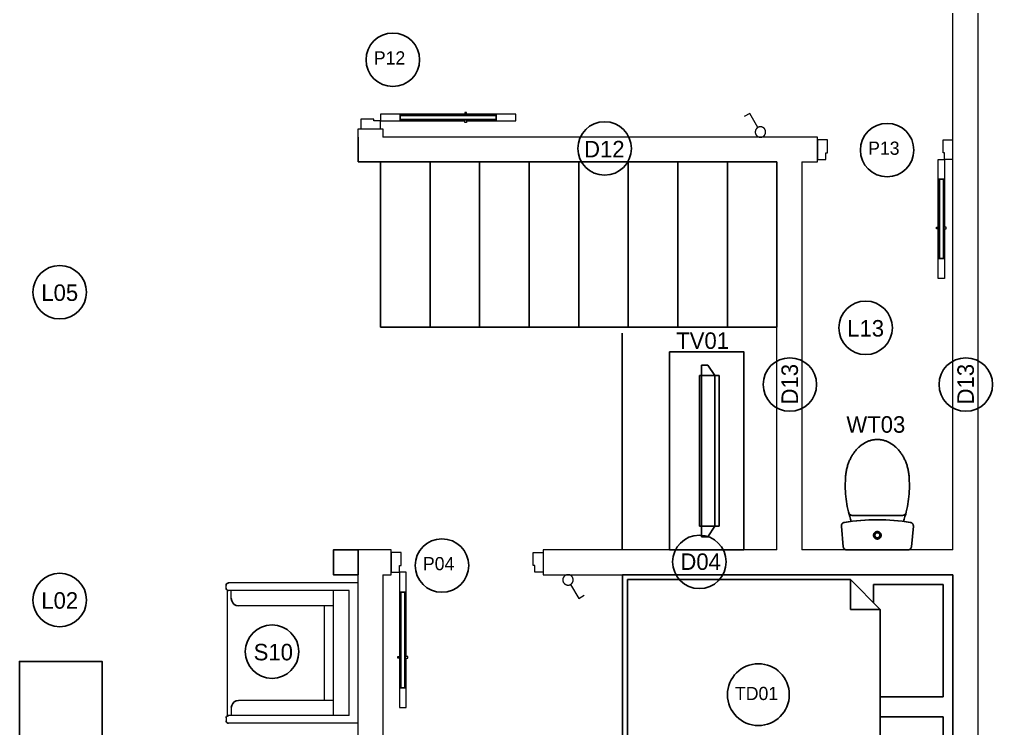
# Model space of a CAD drawing. Header units: metres. Extents: x 0 to 2861, y -1 to 1496.
# Drawn here: x 9.91 to 15.8, y 6.72 to 11.01 of the extents above; entities that cross this region are included whole.
import ezdxf

# ---------------------------------------------------------------- set-up
doc = ezdxf.new("R2010")
doc.units = ezdxf.units.M
doc.linetypes.add('ACAD_ISO04W100', pattern=[30, 24, -3, 0, -3])
for name, color, linetype, lineweight in [('#SAKLAR', 4, 'Continuous', 20), ('ARS-KUSEN', 25, 'Continuous', 9), ('ARS_DINDING', 1, 'Continuous', 15)]:
    doc.layers.add(name, color=color, linetype=linetype, lineweight=lineweight)
for name, color, linetype in [('ARS-ATAP', 5, 'Continuous'), ('ARS-FURNITURE', 252, 'Continuous'), ('ARS-LANTAI', 2, 'Continuous'), ('Default', 18, 'Continuous'), ('FURNITURE', 251, 'Continuous'), ('Furniture lavatory', 8, 'Continuous'), ('TEKS', 7, 'Continuous')]:
    doc.layers.add(name, color=color, linetype=linetype)

# ---------------------------------------------------------------- blocks, each defined once
blk = doc.blocks.new('bed 150x200')
at = {"layer": 'FURNITURE', "linetype": 'Continuous'}
for points in [[(50, 6), (-110, 6)], [(-110, 6), (-110, -194)], [(50, -194), (50, 6)], [(-36, 0), (-104, 0)], [(-104, 0), (-104, -42)], [(-36, -38), (-36, 0)], [(-24, -38), (-24, 0)], [(-24, 0), (44, 0)], [(44, 0), (44, -42)], [(-89, -38), (-107, -56)], [(-89, -56), (-89, -38)], [(-89, -38), (-30, -38)], [(29, -38), (-30, -38)], [(29, -56), (29, -38)], [(29, -38), (47, -56)], [(-104, -42), (-93, -42)], [(44, -42), (33, -42)], [(-107, -191), (-107, -56)], [(-107, -56), (-89, -56)], [(47, -56), (29, -56)], [(47, -191), (47, -56)], [(-110, -194), (50, -194)], [(-30, -191), (-107, -191)], [(-30, -191), (47, -191)]]:
    blk.add_lwpolyline(points, dxfattribs=at)
blk = doc.blocks.new('SOFA 1')
at = {"layer": 'FURNITURE', "lineweight": 13}
for points in [[(-53.51, 13.84), (-53.51, -71.16)], [(-53.51, 13.84), (-18.93, 13.84)], [(-18.96, 13.84), (25.04, 13.84)], [(26.49, 10.64), (26.49, 12.4)], [(-48.07, 9.2), (-48.07, -66.51)], [(-48.07, 9.2), (-18.93, 9.2)], [(-38.47, 9.2), (-38.47, -66.51)], [(-18.96, 9.2), (25.04, 9.2)], [(23.29, 4.33), (23.29, 9.2)], [(25.62, 9.32), (25.62, -66.65)], [(-18.96, 0), (18.96, 0)], [(-38.47, 0), (-18.96, 0)], [(-33.14, 0), (-33.14, -57.32)], [(-38.47, -57.32), (-18.96, -57.32)], [(-18.96, -57.32), (18.96, -57.32)], [(23.29, -61.65), (23.29, -66.51)], [(-48.07, -66.51), (-18.96, -66.51)], [(-18.96, -66.51), (25.04, -66.51)], [(26.49, -67.96), (26.49, -69.71)], [(-53.51, -71.16), (-18.96, -71.16)], [(-18.96, -71.16), (25.04, -71.16)]]:
    blk.add_lwpolyline(points, dxfattribs=at)
at = {"layer": 'FURNITURE'}
for points in [[(25.04, 13.84), (25.49, 13.77)], [(25.49, 13.77), (25.89, 13.57)], [(25.89, 13.57), (26.21, 13.25)], [(26.21, 13.25), (26.42, 12.84)], [(26.42, 12.84), (26.49, 12.4)], [(25.49, 9.27), (25.04, 9.2)], [(25.89, 9.47), (25.49, 9.27)], [(26.21, 9.79), (25.89, 9.47)], [(26.42, 10.19), (26.21, 9.79)], [(26.49, 10.64), (26.42, 10.19)], [(20.3, 0.21), (18.96, 0)], [(21.51, 0.83), (20.3, 0.21)], [(22.47, 1.79), (21.51, 0.83)], [(23.08, 2.99), (22.47, 1.79)], [(23.29, 4.33), (23.08, 2.99)], [(20.3, -57.53), (18.96, -57.32)], [(21.51, -58.14), (20.3, -57.53)], [(22.47, -59.1), (21.51, -58.14)], [(23.08, -60.31), (22.47, -59.1)], [(23.29, -61.65), (23.08, -60.31)], [(25.49, -66.58), (25.04, -66.51)], [(25.89, -66.79), (25.49, -66.58)], [(26.21, -67.11), (25.89, -66.79)], [(25.89, -70.88), (26.21, -70.56)], [(26.42, -67.51), (26.21, -67.11)], [(26.21, -70.56), (26.42, -70.16)], [(26.49, -67.96), (26.42, -67.51)], [(26.42, -70.16), (26.49, -69.71)], [(25.04, -71.16), (25.49, -71.09)], [(25.49, -71.09), (25.89, -70.88)]]:
    blk.add_lwpolyline(points, dxfattribs=at)
blk = doc.blocks.new('TV')
at = {"layer": 'FURNITURE'}
for points in [[(0.28, 55.99), (-4.57, 55.99)], [(0.28, 55.99), (-4.57, 55.99)], [(-4.57, 55.99), (-4.57, -74.01)], [(-4.57, 55.99), (-4.57, -74.01)], [(-4.57, -74.01), (-4.57, 55.99)], [(5.67, 48.07), (0.28, 55.99)], [(5.67, 48.07), (0.28, 55.99)], [(8.84, 48.07), (-6.16, 48.07)], [(8.84, 48.07), (-6.16, 48.07)], [(-6.16, 48.07), (-6.16, -66.08)], [(-6.16, 48.07), (-6.16, -66.08)], [(5.67, 48.07), (5.67, -66.08)], [(5.67, 48.07), (5.67, -66.08)], [(8.84, 48.07), (8.84, -66.08)], [(8.84, 48.07), (8.84, -66.08)], [(-6.16, -66.08), (8.84, -66.08)], [(-6.16, -66.08), (8.84, -66.08)], [(5.67, -66.08), (0.28, -74.01)], [(5.67, -66.08), (0.28, -74.01)], [(-4.57, -74.01), (0.28, -74.01)], [(-4.57, -74.01), (0.28, -74.01)]]:
    blk.add_lwpolyline(points, dxfattribs=at)

msp = doc.modelspace()

# ---------------------------------------------------------------- linework, layer by layer
at = {"layer": '#SAKLAR'}
for points in [[(14.3312, 10.4438), (14.2985, 10.4249)], [(14.3805, 10.3588), (14.3312, 10.4438)], [(13.2472, 7.5912), (13.2965, 7.5062)], [(13.2965, 7.5062), (13.3292, 7.5251)]]:
    msp.add_lwpolyline(points, dxfattribs=at)
for points in [[(14.4278, 10.3316), (14.4278, 10.3327), (14.4278, 10.3338), (14.4277, 10.3349), (14.4275, 10.336), (14.4274, 10.337), (14.4272, 10.3381), (14.4269, 10.3392), (14.4266, 10.3402), (14.4263, 10.3413), (14.4259, 10.3423), (14.4256, 10.3433), (14.4251, 10.3444), (14.4247, 10.3453), (14.4242, 10.3463), (14.4236, 10.3473), (14.4231, 10.3482), (14.4225, 10.3491), (14.4219, 10.35), (14.4212, 10.3509), (14.4205, 10.3518), (14.4198, 10.3526), (14.4191, 10.3534), (14.4183, 10.3542), (14.4175, 10.3549), (14.4167, 10.3556), (14.4158, 10.3563), (14.4149, 10.357), (14.414, 10.3576), (14.4131, 10.3582), (14.4122, 10.3588), (14.4112, 10.3593), (14.4103, 10.3598), (14.4093, 10.3603), (14.4083, 10.3607), (14.4072, 10.3611), (14.4062, 10.3615), (14.4052, 10.3618), (14.4041, 10.3621), (14.403, 10.3624), (14.402, 10.3626), (14.4009, 10.3628), (14.3998, 10.3629), (14.3987, 10.363), (14.3976, 10.3631), (14.3965, 10.3631), (14.3954, 10.3631), (14.3943, 10.363), (14.3932, 10.363), (14.3922, 10.3628), (14.3911, 10.3627), (14.39, 10.3625), (14.3889, 10.3622), (14.3879, 10.362), (14.3868, 10.3616), (14.3858, 10.3613), (14.3848, 10.3609), (14.3837, 10.3605), (14.3827, 10.36), (14.3818, 10.3596), (14.3808, 10.359), (14.3799, 10.3585), (14.3789, 10.3579), (14.378, 10.3573), (14.3771, 10.3566), (14.3763, 10.3559), (14.3755, 10.3552), (14.3746, 10.3545), (14.3739, 10.3537), (14.3731, 10.3529), (14.3724, 10.3521), (14.3717, 10.3513), (14.371, 10.3504), (14.3704, 10.3495), (14.3698, 10.3486), (14.3692, 10.3477), (14.3686, 10.3467), (14.3681, 10.3458), (14.3677, 10.3448), (14.3672, 10.3438), (14.3668, 10.3428), (14.3664, 10.3417), (14.3661, 10.3407), (14.3658, 10.3396), (14.3655, 10.3386), (14.3653, 10.3375), (14.3651, 10.3364), (14.365, 10.3353), (14.3649, 10.3342), (14.3648, 10.3332), (14.3648, 10.3321), (14.3648, 10.331), (14.3648, 10.3299), (14.3649, 10.3288), (14.365, 10.3277), (14.3651, 10.3266), (14.3653, 10.3255), (14.3656, 10.3245), (14.3658, 10.3234), (14.3661, 10.3223), (14.3665, 10.3213), (14.3668, 10.3203), (14.3672, 10.3192), (14.3677, 10.3182), (14.3682, 10.3173), (14.3687, 10.3163), (14.3692, 10.3153), (14.3698, 10.3144), (14.3704, 10.3135), (14.3711, 10.3126), (14.3717, 10.3118), (14.3724, 10.3109), (14.3732, 10.3101), (14.3739, 10.3093), (14.3747, 10.3085), (14.3755, 10.3078), (14.3764, 10.3071), (14.3772, 10.3064), (14.3781, 10.3058), (14.379, 10.3052), (14.3799, 10.3046), (14.3809, 10.304), (14.3818, 10.3035), (14.3828, 10.303), (14.3838, 10.3026), (14.3848, 10.3022), (14.3859, 10.3018), (14.3869, 10.3014), (14.3879, 10.3011), (14.389, 10.3009), (14.3901, 10.3006), (14.3912, 10.3004), (14.3922, 10.3003), (14.3933, 10.3001), (14.3944, 10.3001), (14.3955, 10.3), (14.3966, 10.3), (14.3977, 10.3), (14.3988, 10.3001), (14.3999, 10.3002), (14.401, 10.3003), (14.4021, 10.3005), (14.4031, 10.3007), (14.4042, 10.301), (14.4052, 10.3013), (14.4063, 10.3016), (14.4073, 10.302), (14.4083, 10.3024), (14.4093, 10.3028), (14.4103, 10.3033), (14.4113, 10.3038), (14.4123, 10.3043), (14.4132, 10.3049), (14.4141, 10.3055), (14.415, 10.3061), (14.4159, 10.3068), (14.4167, 10.3075), (14.4175, 10.3082), (14.4183, 10.309), (14.4191, 10.3098), (14.4199, 10.3106), (14.4206, 10.3114), (14.4213, 10.3122), (14.4219, 10.3131), (14.4225, 10.314), (14.4231, 10.3149), (14.4237, 10.3159), (14.4242, 10.3168), (14.4247, 10.3178), (14.4252, 10.3188), (14.4256, 10.3198), (14.426, 10.3209), (14.4263, 10.3219), (14.4266, 10.3229), (14.4269, 10.324), (14.4272, 10.3251), (14.4274, 10.3261), (14.4275, 10.3272), (14.4277, 10.3283), (14.4278, 10.3294), (14.4278, 10.3305)], [(13.1998, 7.6184), (13.1998, 7.6173), (13.1999, 7.6162), (13.2, 7.6151), (13.2001, 7.614), (13.2003, 7.613), (13.2005, 7.6119), (13.2008, 7.6108), (13.201, 7.6098), (13.2014, 7.6087), (13.2017, 7.6077), (13.2021, 7.6067), (13.2025, 7.6056), (13.203, 7.6047), (13.2035, 7.6037), (13.204, 7.6027), (13.2046, 7.6018), (13.2052, 7.6009), (13.2058, 7.6), (13.2065, 7.5991), (13.2072, 7.5982), (13.2079, 7.5974), (13.2086, 7.5966), (13.2094, 7.5958), (13.2102, 7.5951), (13.211, 7.5944), (13.2119, 7.5937), (13.2127, 7.593), (13.2136, 7.5924), (13.2145, 7.5918), (13.2155, 7.5912), (13.2164, 7.5907), (13.2174, 7.5902), (13.2184, 7.5897), (13.2194, 7.5893), (13.2204, 7.5889), (13.2215, 7.5885), (13.2225, 7.5882), (13.2236, 7.5879), (13.2246, 7.5876), (13.2257, 7.5874), (13.2268, 7.5872), (13.2279, 7.5871), (13.229, 7.587), (13.23, 7.5869), (13.2311, 7.5869), (13.2322, 7.5869), (13.2333, 7.587), (13.2344, 7.587), (13.2355, 7.5872), (13.2366, 7.5873), (13.2377, 7.5875), (13.2387, 7.5878), (13.2398, 7.588), (13.2408, 7.5884), (13.2419, 7.5887), (13.2429, 7.5891), (13.2439, 7.5895), (13.2449, 7.59), (13.2459, 7.5904), (13.2469, 7.591), (13.2478, 7.5915), (13.2487, 7.5921), (13.2496, 7.5927), (13.2505, 7.5934), (13.2514, 7.5941), (13.2522, 7.5948), (13.253, 7.5955), (13.2538, 7.5963), (13.2546, 7.5971), (13.2553, 7.5979), (13.256, 7.5987), (13.2567, 7.5996), (13.2573, 7.6005), (13.2579, 7.6014), (13.2585, 7.6023), (13.259, 7.6033), (13.2595, 7.6042), (13.26, 7.6052), (13.2605, 7.6062), (13.2609, 7.6072), (13.2612, 7.6083), (13.2616, 7.6093), (13.2619, 7.6104), (13.2621, 7.6114), (13.2624, 7.6125), (13.2625, 7.6136), (13.2627, 7.6147), (13.2628, 7.6158), (13.2629, 7.6168), (13.2629, 7.6179), (13.2629, 7.619), (13.2629, 7.6201), (13.2628, 7.6212), (13.2627, 7.6223), (13.2625, 7.6234), (13.2623, 7.6245), (13.2621, 7.6255), (13.2619, 7.6266), (13.2615, 7.6277), (13.2612, 7.6287), (13.2608, 7.6297), (13.2604, 7.6308), (13.26, 7.6318), (13.2595, 7.6327), (13.259, 7.6337), (13.2584, 7.6347), (13.2579, 7.6356), (13.2573, 7.6365), (13.2566, 7.6374), (13.2559, 7.6382), (13.2552, 7.6391), (13.2545, 7.6399), (13.2538, 7.6407), (13.253, 7.6415), (13.2522, 7.6422), (13.2513, 7.6429), (13.2505, 7.6436), (13.2496, 7.6442), (13.2487, 7.6448), (13.2477, 7.6454), (13.2468, 7.646), (13.2458, 7.6465), (13.2449, 7.647), (13.2439, 7.6474), (13.2428, 7.6478), (13.2418, 7.6482), (13.2408, 7.6486), (13.2397, 7.6489), (13.2387, 7.6491), (13.2376, 7.6494), (13.2365, 7.6496), (13.2354, 7.6497), (13.2343, 7.6499), (13.2333, 7.6499), (13.2322, 7.65), (13.2311, 7.65), (13.23, 7.65), (13.2289, 7.6499), (13.2278, 7.6498), (13.2267, 7.6497), (13.2256, 7.6495), (13.2245, 7.6493), (13.2235, 7.649), (13.2224, 7.6487), (13.2214, 7.6484), (13.2203, 7.648), (13.2193, 7.6476), (13.2183, 7.6472), (13.2173, 7.6467), (13.2164, 7.6462), (13.2154, 7.6457), (13.2145, 7.6451), (13.2136, 7.6445), (13.2127, 7.6439), (13.2118, 7.6432), (13.2109, 7.6425), (13.2101, 7.6418), (13.2093, 7.641), (13.2086, 7.6402), (13.2078, 7.6394), (13.2071, 7.6386), (13.2064, 7.6378), (13.2058, 7.6369), (13.2051, 7.636), (13.2045, 7.6351), (13.204, 7.6341), (13.2035, 7.6332), (13.203, 7.6322), (13.2025, 7.6312), (13.2021, 7.6302), (13.2017, 7.6291), (13.2013, 7.6281), (13.201, 7.6271), (13.2007, 7.626), (13.2005, 7.6249), (13.2003, 7.6239), (13.2001, 7.6228), (13.2, 7.6217), (13.1999, 7.6206), (13.1998, 7.6195)]]:
    msp.add_lwpolyline(points, close=True, dxfattribs=at)
at = {"layer": 'ARS-FURNITURE'}
for points in [[(14.2963, 7.8), (13.8463, 7.8), (13.8463, 9), (14.2963, 9)], [(10.4108, 5.5251), (9.9108, 5.5251), (9.9108, 7.1251), (10.4108, 7.1251)]]:
    msp.add_lwpolyline(points, close=True, dxfattribs=at)
at = {"layer": 'ARS-KUSEN'}
for points in [[(12.2163, 10.44), (12.0963, 10.44)], [(12.0963, 10.44), (12.0963, 10.4)], [(12.2163, 10.4), (12.2163, 10.44)], [(12.2163, 10.435), (12.7963, 10.435)], [(12.2163, 10.431), (12.7963, 10.431)], [(12.6163, 10.45), (12.6063, 10.45)], [(12.6063, 10.45), (12.6063, 10.435)], [(12.6063, 10.435), (12.6163, 10.435)], [(12.6163, 10.435), (12.6163, 10.45)], [(12.9163, 10.44), (12.7963, 10.44)], [(12.7963, 10.44), (12.7963, 10.4)], [(12.9163, 10.4), (12.9163, 10.44)], [(12.0563, 10.41), (11.9763, 10.41)], [(11.9763, 10.41), (11.9763, 10.35)], [(12.0563, 10.4), (12.0563, 10.41)], [(12.0963, 10.4), (12.0563, 10.4)], [(12.0963, 10.35), (12.0963, 10.4)], [(12.0963, 10.4), (12.2163, 10.4)], [(12.2163, 10.409), (12.7963, 10.409)], [(12.2163, 10.405), (12.7963, 10.405)], [(12.6063, 10.405), (12.6163, 10.405)], [(12.6063, 10.39), (12.6063, 10.405)], [(12.6163, 10.39), (12.6063, 10.39)], [(12.6163, 10.405), (12.6163, 10.39)], [(12.7963, 10.4), (12.9163, 10.4)], [(11.9763, 10.35), (12.0963, 10.35)], [(14.8013, 10.285), (14.7413, 10.285)], [(14.7413, 10.285), (14.7413, 10.165)], [(14.8013, 10.205), (14.8013, 10.285)], [(15.5013, 10.205), (15.5013, 10.285)], [(15.5013, 10.285), (15.5613, 10.285)], [(14.7913, 10.165), (14.7913, 10.205)], [(14.7913, 10.205), (14.8013, 10.205)], [(15.5113, 10.205), (15.5013, 10.205)], [(15.5113, 10.165), (15.5113, 10.205)], [(14.7413, 10.165), (14.7913, 10.165)], [(15.4713, 10.045), (15.4713, 10.165)], [(15.4713, 10.165), (15.5113, 10.165)], [(15.5613, 10.165), (15.5113, 10.165)], [(15.5113, 10.165), (15.5113, 10.045)], [(15.5113, 10.045), (15.4713, 10.045)], [(15.4763, 10.045), (15.4763, 9.565)], [(15.4803, 10.045), (15.4803, 9.565)], [(15.5023, 10.045), (15.5023, 9.565)], [(15.5063, 10.045), (15.5063, 9.565)], [(15.4613, 9.745), (15.4613, 9.755)], [(15.4613, 9.755), (15.4763, 9.755)], [(15.4763, 9.745), (15.4613, 9.745)], [(15.4763, 9.755), (15.4763, 9.745)], [(15.5063, 9.755), (15.5063, 9.745)], [(15.5213, 9.755), (15.5063, 9.755)], [(15.5063, 9.745), (15.5213, 9.745)], [(15.5213, 9.745), (15.5213, 9.755)], [(15.4713, 9.445), (15.4713, 9.565)], [(15.4713, 9.565), (15.5113, 9.565)], [(15.5113, 9.565), (15.5113, 9.445)], [(15.5113, 9.445), (15.4713, 9.445)], [(12.2163, 7.545), (12.2163, 6.965)], [(12.2203, 7.545), (12.2203, 6.965)], [(12.2423, 7.545), (12.2423, 6.965)], [(12.2463, 7.545), (12.2463, 6.965)]]:
    msp.add_lwpolyline(points, dxfattribs=at)
at = {"layer": 'ARS-KUSEN', "color": 16}
for points in [[(12.6063, 10.44), (12.2163, 10.44)], [(12.2163, 10.44), (12.2163, 10.4)], [(12.7963, 10.44), (12.6163, 10.44)], [(12.7963, 10.4), (12.7963, 10.44)], [(12.2163, 10.4), (12.6063, 10.4)], [(12.6163, 10.4), (12.7963, 10.4)], [(15.4713, 9.755), (15.4713, 10.045)], [(15.4713, 10.045), (15.5113, 10.045)], [(15.5113, 10.045), (15.5113, 9.755)], [(15.4713, 9.565), (15.4713, 9.745)], [(15.5113, 9.745), (15.5113, 9.565)], [(15.5113, 9.565), (15.4713, 9.565)], [(12.2513, 7.155), (12.2513, 7.545), (12.2113, 7.545), (12.2113, 7.155)], [(12.2113, 7.145), (12.2113, 6.965), (12.2513, 6.965), (12.2513, 7.145)]]:
    msp.add_lwpolyline(points, dxfattribs=at)
at = {"layer": 'ARS-KUSEN'}
for points in [[(12.1613, 7.665), (12.2113, 7.665), (12.2113, 7.705), (12.2213, 7.705), (12.2213, 7.785), (12.1613, 7.785)], [(13.0813, 7.665), (13.0313, 7.665), (13.0313, 7.705), (13.0213, 7.705), (13.0213, 7.785), (13.0813, 7.785)], [(12.2113, 7.665), (12.2113, 7.545), (12.2513, 7.545), (12.2513, 7.665)], [(12.2163, 7.155), (12.2163, 7.145), (12.2013, 7.145), (12.2013, 7.155)], [(12.2463, 7.155), (12.2463, 7.145), (12.2613, 7.145), (12.2613, 7.155)], [(12.2113, 6.965), (12.2113, 6.845), (12.2513, 6.845), (12.2513, 6.965)]]:
    msp.add_lwpolyline(points, close=True, dxfattribs=at)
at = {"layer": 'ARS-LANTAI'}
for points in [[(12.3963, 10.15), (12.0963, 10.15)], [(12.0963, 10.15), (12.0963, 9.15)], [(12.3963, 9.15), (12.3963, 10.15)], [(12.6963, 10.15), (12.3963, 10.15)], [(12.3963, 10.15), (12.3963, 9.15)], [(12.6963, 9.15), (12.6963, 10.15)], [(12.9963, 10.15), (12.6963, 10.15)], [(12.6963, 10.15), (12.6963, 9.15)], [(12.9963, 9.15), (12.9963, 10.15)], [(13.2963, 10.15), (12.9963, 10.15)], [(12.9963, 10.15), (12.9963, 9.15)], [(13.2963, 9.15), (13.2963, 10.15)], [(13.5963, 10.15), (13.2963, 10.15)], [(13.2963, 10.15), (13.2963, 9.15)], [(13.5963, 9.15), (13.5963, 10.15)], [(13.8963, 10.15), (13.5963, 10.15)], [(13.5963, 10.15), (13.5963, 9.15)], [(13.8963, 9.15), (13.8963, 10.15)], [(14.1963, 10.15), (13.8963, 10.15)], [(13.8963, 10.15), (13.8963, 9.15)], [(14.1963, 9.15), (14.1963, 10.15)], [(14.4963, 10.15), (14.1963, 10.15)], [(14.1963, 10.15), (14.1963, 9.15)], [(14.4963, 9.15), (14.4963, 10.15)], [(12.0963, 9.15), (12.3963, 9.15)], [(12.3963, 9.15), (12.6963, 9.15)], [(12.6963, 9.15), (12.9963, 9.15)], [(12.9963, 9.15), (13.2963, 9.15)], [(13.2963, 9.15), (13.5963, 9.15)], [(13.5963, 9.15), (13.8963, 9.15)], [(13.8963, 9.15), (14.1963, 9.15)], [(14.1963, 9.15), (14.4963, 9.15)]]:
    msp.add_lwpolyline(points, dxfattribs=at)
at = {"layer": 'ARS_DINDING', "color": 251}
for points in [[(15.5613, 7.8), (15.5613, 14.8026)], [(15.7113, 14.807), (15.7113, 10.3)], [(11.9613, 10.15), (11.9613, 10.35)], [(11.9613, 10.35), (12.1113, 10.35)], [(12.1113, 10.35), (12.1113, 10.3)], [(11.9613, 10.3), (11.9613, 10.15)], [(14.4963, 10.3), (12.1113, 10.3)], [(14.7413, 10.3), (14.4963, 10.3)], [(14.7413, 10.15), (14.7413, 10.3)], [(15.7113, 10.3), (15.7113, 7.65)], [(12.1113, 10.15), (11.9613, 10.15)], [(11.9613, 10.15), (14.4963, 10.15)], [(14.4963, 7.8), (14.4963, 10.15)], [(14.6463, 10.15), (14.6463, 7.8)], [(14.6463, 10.15), (14.7413, 10.15)], [(12.1113, 7.65), (12.1613, 7.65), (12.1613, 7.8), (11.9613, 7.8), (11.9613, 7.65)], [(11.9613, 4.75), (11.9613, 7.8)], [(14.4963, 7.8), (13.0813, 7.8), (13.0813, 7.65), (14.4963, 7.65)], [(15.5613, 7.8), (14.6463, 7.8)], [(12.1113, 7.65), (12.1113, 4.125)], [(14.4963, 7.65), (15.5613, 7.65)], [(15.5613, 4.125), (15.5613, 7.65)], [(15.7113, 7.65), (15.7113, 0), (15.5613, 0)]]:
    msp.add_lwpolyline(points, dxfattribs=at)
at = {"layer": 'Default', "color": 1}
msp.add_lwpolyline([(13.5595, 9.1126), (13.5595, 7.8)], dxfattribs=at)
at = {"layer": 'Default'}
msp.add_lwpolyline([(11.9613, 7.8), (11.8113, 7.8), (11.8113, 7.65), (11.9613, 7.65)], dxfattribs=at)
at = {"layer": 'Furniture lavatory'}
for points in [[(14.9671, 8.3953), (14.9713, 8.4006), (14.9756, 8.4057), (14.9801, 8.4105), (14.9846, 8.4152), (14.9871, 8.4177), (14.9897, 8.4202), (14.9924, 8.4226), (14.9951, 8.425), (14.9979, 8.4274), (15.0008, 8.4298), (15.0037, 8.4321), (15.0067, 8.4343), (15.0097, 8.4366), (15.0128, 8.4388), (15.016, 8.4409), (15.0192, 8.443), (15.0224, 8.445), (15.0258, 8.447), (15.0291, 8.449), (15.0326, 8.4509)], [(15.0326, 8.4509), (15.0365, 8.4529), (15.0406, 8.4549), (15.0447, 8.4567), (15.049, 8.4584), (15.0533, 8.46), (15.0576, 8.4615), (15.0621, 8.4629), (15.0665, 8.4641), (15.0711, 8.4652), (15.0757, 8.4661), (15.0803, 8.4669), (15.085, 8.4676), (15.0897, 8.4681), (15.0944, 8.4685), (15.0991, 8.4687), (15.1038, 8.4688)], [(15.1038, 8.4688), (15.1086, 8.4687), (15.1133, 8.4685), (15.118, 8.4681), (15.1227, 8.4676), (15.1274, 8.4669), (15.132, 8.4661), (15.1366, 8.4652), (15.1411, 8.4641), (15.1456, 8.4629), (15.15, 8.4615), (15.1544, 8.46), (15.1587, 8.4584), (15.1629, 8.4567), (15.1671, 8.4549), (15.1711, 8.4529), (15.1751, 8.4509)], [(15.1751, 8.4509), (15.1785, 8.449), (15.1819, 8.447), (15.1852, 8.445), (15.1885, 8.443), (15.1917, 8.4409), (15.1949, 8.4388), (15.198, 8.4366), (15.201, 8.4343), (15.204, 8.4321), (15.2069, 8.4298), (15.2097, 8.4274), (15.2125, 8.425), (15.2153, 8.4226), (15.2179, 8.4202), (15.2206, 8.4177), (15.2231, 8.4152), (15.2276, 8.4105), (15.232, 8.4057), (15.2363, 8.4006), (15.2405, 8.3953)], [(14.9259, 8.3166), (14.9277, 8.3221), (14.9296, 8.3276), (14.9317, 8.3329), (14.9338, 8.3382), (14.9361, 8.3434), (14.9385, 8.3486), (14.941, 8.3537), (14.9435, 8.3586), (14.9462, 8.3635), (14.9489, 8.3684), (14.9518, 8.3731), (14.9547, 8.3777), (14.9577, 8.3823), (14.9608, 8.3867), (14.9639, 8.3911), (14.9671, 8.3953)], [(15.2405, 8.3953), (15.2438, 8.3911), (15.2469, 8.3867), (15.25, 8.3823), (15.253, 8.3777), (15.2559, 8.3731), (15.2587, 8.3684), (15.2615, 8.3635), (15.2641, 8.3586), (15.2667, 8.3537), (15.2692, 8.3486), (15.2716, 8.3434), (15.2738, 8.3382), (15.276, 8.3329), (15.278, 8.3276), (15.28, 8.3221), (15.2818, 8.3166)], [(14.9105, 8.218), (14.9106, 8.2243), (14.9108, 8.2306), (14.9111, 8.2369), (14.9115, 8.2432), (14.912, 8.2495), (14.9127, 8.2558), (14.9135, 8.262), (14.9144, 8.2682), (14.9155, 8.2744), (14.9166, 8.2806), (14.9179, 8.2867), (14.9192, 8.2928), (14.9207, 8.2988), (14.9223, 8.3048), (14.9241, 8.3108), (14.9259, 8.3166)], [(15.2818, 8.3166), (15.2836, 8.3108), (15.2853, 8.3048), (15.2869, 8.2988), (15.2884, 8.2928), (15.2898, 8.2867), (15.2911, 8.2806), (15.2922, 8.2744), (15.2932, 8.2682), (15.2942, 8.262), (15.295, 8.2558), (15.2956, 8.2495), (15.2962, 8.2432), (15.2966, 8.2369), (15.2969, 8.2306), (15.2971, 8.2243), (15.2972, 8.218)], [(14.9458, 7.9727), (14.941, 7.9873), (14.9365, 8.002), (14.9323, 8.0168), (14.9285, 8.0318), (14.925, 8.0469), (14.9219, 8.0621), (14.9191, 8.0774), (14.9167, 8.0929), (14.9146, 8.1084), (14.9129, 8.1239), (14.9116, 8.1396), (14.9106, 8.1552), (14.91, 8.1709), (14.9098, 8.1866), (14.91, 8.2023), (14.9105, 8.218)], [(15.2972, 8.218), (15.2977, 8.2023), (15.2978, 8.1866), (15.2976, 8.1709), (15.297, 8.1552), (15.2961, 8.1396), (15.2948, 8.1239), (15.2931, 8.1084), (15.291, 8.0929), (15.2886, 8.0774), (15.2858, 8.0621), (15.2827, 8.0469), (15.2792, 8.0318), (15.2753, 8.0168), (15.2712, 8.002), (15.2667, 7.9873), (15.2619, 7.9727)], [(14.9517, 8.0084), (14.9503, 8.0088), (14.949, 8.0093), (14.9476, 8.0097), (14.9463, 8.0102), (14.945, 8.0108), (14.9438, 8.0113), (14.9425, 8.0119), (14.9412, 8.0125), (14.94, 8.0131), (14.9388, 8.0137), (14.9376, 8.0144), (14.9365, 8.015), (14.9353, 8.0157), (14.9342, 8.0165), (14.9331, 8.0172), (14.932, 8.0179)], [(15.2757, 8.0179), (15.2746, 8.0172), (15.2735, 8.0165), (15.2723, 8.0157), (15.2712, 8.015), (15.27, 8.0144), (15.2689, 8.0137), (15.2676, 8.0131), (15.2664, 8.0125), (15.2652, 8.0119), (15.2639, 8.0113), (15.2626, 8.0108), (15.2613, 8.0102), (15.26, 8.0097), (15.2587, 8.0093), (15.2574, 8.0088), (15.256, 8.0084)], [(14.8859, 7.944), (14.8859, 7.9446), (14.8859, 7.9452), (14.8858, 7.9458), (14.8858, 7.9464), (14.8859, 7.947), (14.8859, 7.9476), (14.886, 7.9482), (14.886, 7.9488), (14.8861, 7.9494), (14.8862, 7.95), (14.8864, 7.9506), (14.8865, 7.9511), (14.8866, 7.9517), (14.8868, 7.9523), (14.887, 7.9528), (14.8872, 7.9534), (14.8874, 7.9539), (14.8876, 7.9545), (14.8879, 7.955), (14.8881, 7.9555), (14.8884, 7.956), (14.8887, 7.9565), (14.889, 7.957), (14.8893, 7.9574), (14.8896, 7.9579), (14.8899, 7.9583), (14.8902, 7.9588), (14.8906, 7.9592), (14.8909, 7.9596), (14.8912, 7.96), (14.8916, 7.9604), (14.892, 7.9607), (14.8922, 7.961), (14.8925, 7.9613), (14.8928, 7.9615), (14.8931, 7.9618), (14.8934, 7.962), (14.8937, 7.9623), (14.894, 7.9625), (14.8943, 7.9627), (14.8946, 7.963), (14.8949, 7.9632), (14.8953, 7.9634), (14.8956, 7.9636), (14.8959, 7.9638), (14.8963, 7.964), (14.8966, 7.9642), (14.897, 7.9644), (14.8974, 7.9646), (14.8977, 7.9648), (14.8981, 7.965), (14.8985, 7.9652), (14.8989, 7.9653), (14.8993, 7.9655), (14.8997, 7.9656), (14.9001, 7.9658), (14.9005, 7.9659), (14.9009, 7.966), (14.9013, 7.9661), (14.9017, 7.9662), (14.9021, 7.9663), (14.9025, 7.9664), (14.903, 7.9665), (14.9034, 7.9666)], [(14.9034, 7.9666), (14.9281, 7.9704), (14.9529, 7.9736), (14.9778, 7.9764), (15.0028, 7.9787), (15.0278, 7.9805), (15.0529, 7.9817), (15.078, 7.9825), (15.1031, 7.9828), (15.1283, 7.9825), (15.1534, 7.9818), (15.1785, 7.9805), (15.2035, 7.9788), (15.2285, 7.9765), (15.2534, 7.9738), (15.2782, 7.9705), (15.3029, 7.9668)], [(14.9047, 7.9668), (14.9294, 7.9705), (14.9543, 7.9738), (14.9792, 7.9765), (15.0041, 7.9788), (15.0292, 7.9805), (15.0543, 7.9818), (15.0794, 7.9825), (15.1045, 7.9828), (15.1297, 7.9825), (15.1548, 7.9817), (15.1799, 7.9805), (15.2049, 7.9787), (15.2299, 7.9764), (15.2548, 7.9736), (15.2796, 7.9704), (15.3043, 7.9666)], [(14.9517, 8.0084), (15.256, 8.0084)], [(15.3043, 7.9666), (15.3047, 7.9665), (15.3051, 7.9664), (15.3056, 7.9663), (15.306, 7.9662), (15.3064, 7.9661), (15.3068, 7.966), (15.3072, 7.9659), (15.3076, 7.9658), (15.308, 7.9656), (15.3084, 7.9655), (15.3088, 7.9653), (15.3092, 7.9652), (15.3096, 7.965), (15.3099, 7.9648), (15.3103, 7.9646), (15.3107, 7.9644), (15.311, 7.9642), (15.3114, 7.964), (15.3117, 7.9638), (15.3121, 7.9636), (15.3124, 7.9634), (15.3128, 7.9632), (15.3131, 7.963), (15.3134, 7.9627), (15.3137, 7.9625), (15.314, 7.9623), (15.3143, 7.962), (15.3146, 7.9618), (15.3149, 7.9615), (15.3152, 7.9613), (15.3154, 7.961), (15.3157, 7.9607), (15.3161, 7.9604), (15.3164, 7.96), (15.3168, 7.9596), (15.3171, 7.9592), (15.3174, 7.9588), (15.3178, 7.9583), (15.3181, 7.9579), (15.3184, 7.9574), (15.3187, 7.957), (15.319, 7.9565), (15.3193, 7.956), (15.3195, 7.9555), (15.3198, 7.955), (15.32, 7.9545), (15.3203, 7.9539), (15.3205, 7.9534), (15.3207, 7.9528), (15.3209, 7.9523), (15.321, 7.9517), (15.3212, 7.9511), (15.3213, 7.9506), (15.3214, 7.95), (15.3215, 7.9494), (15.3216, 7.9488), (15.3217, 7.9482), (15.3218, 7.9476), (15.3218, 7.947), (15.3218, 7.9464), (15.3218, 7.9458), (15.3218, 7.9452), (15.3218, 7.9446), (15.3217, 7.944)], [(14.8859, 7.944), (14.8977, 7.8189)], [(15.3217, 7.944), (15.3099, 7.8189)], [(14.9185, 7.8), (14.918, 7.8), (14.9175, 7.8), (14.9169, 7.8001), (14.9164, 7.8001), (14.9158, 7.8002), (14.9153, 7.8003), (14.9148, 7.8003), (14.9143, 7.8004), (14.9137, 7.8006), (14.9132, 7.8007), (14.9127, 7.8008), (14.9122, 7.801), (14.9117, 7.8012), (14.9112, 7.8013), (14.9107, 7.8015), (14.9102, 7.8017), (14.9098, 7.8019), (14.9093, 7.8022), (14.9088, 7.8024), (14.9084, 7.8026), (14.908, 7.8029), (14.9075, 7.8031), (14.9071, 7.8034), (14.9067, 7.8037), (14.9063, 7.804), (14.9059, 7.8043), (14.9055, 7.8045), (14.9052, 7.8049), (14.9048, 7.8052), (14.9044, 7.8055), (14.9041, 7.8058), (14.9038, 7.8061), (14.9035, 7.8064), (14.9032, 7.8067), (14.9029, 7.807), (14.9026, 7.8073), (14.9024, 7.8077), (14.9021, 7.808), (14.9018, 7.8083), (14.9016, 7.8087), (14.9013, 7.809), (14.9011, 7.8094), (14.9008, 7.8098), (14.9006, 7.8102), (14.9004, 7.8105), (14.9002, 7.8109), (14.9, 7.8113), (14.8998, 7.8117), (14.8996, 7.8122), (14.8994, 7.8126), (14.8992, 7.813), (14.899, 7.8134), (14.8989, 7.8139), (14.8987, 7.8143), (14.8986, 7.8148), (14.8984, 7.8152), (14.8983, 7.8157), (14.8982, 7.8161), (14.8981, 7.8166), (14.898, 7.817), (14.8979, 7.8175), (14.8978, 7.818), (14.8978, 7.8185), (14.8977, 7.8189)], [(14.9185, 7.8), (15.2891, 7.8)], [(15.3099, 7.8189), (15.3099, 7.8185), (15.3098, 7.818), (15.3098, 7.8175), (15.3097, 7.817), (15.3096, 7.8166), (15.3095, 7.8161), (15.3094, 7.8157), (15.3092, 7.8152), (15.3091, 7.8148), (15.309, 7.8143), (15.3088, 7.8139), (15.3087, 7.8134), (15.3085, 7.813), (15.3083, 7.8126), (15.3081, 7.8122), (15.3079, 7.8117), (15.3077, 7.8113), (15.3075, 7.8109), (15.3073, 7.8105), (15.3071, 7.8102), (15.3068, 7.8098), (15.3066, 7.8094), (15.3063, 7.809), (15.3061, 7.8087), (15.3058, 7.8083), (15.3056, 7.808), (15.3053, 7.8077), (15.305, 7.8073), (15.3048, 7.807), (15.3045, 7.8067), (15.3042, 7.8064), (15.3039, 7.8061), (15.3036, 7.8058), (15.3032, 7.8055), (15.3029, 7.8052), (15.3025, 7.8049), (15.3021, 7.8045), (15.3018, 7.8043), (15.3014, 7.804), (15.301, 7.8037), (15.3006, 7.8034), (15.3001, 7.8031), (15.2997, 7.8029), (15.2993, 7.8026), (15.2988, 7.8024), (15.2984, 7.8022), (15.2979, 7.8019), (15.2974, 7.8017), (15.297, 7.8015), (15.2965, 7.8013), (15.296, 7.8012), (15.2955, 7.801), (15.295, 7.8008), (15.2945, 7.8007), (15.2939, 7.8006), (15.2934, 7.8004), (15.2929, 7.8003), (15.2924, 7.8003), (15.2918, 7.8002), (15.2913, 7.8001), (15.2908, 7.8001), (15.2902, 7.8), (15.2897, 7.8), (15.2891, 7.8)]]:
    msp.add_lwpolyline(points, dxfattribs=at)
for points in [[(15.1199, 7.8726), (15.1196, 7.8723), (15.1192, 7.8719), (15.1188, 7.8716), (15.1184, 7.8712), (15.118, 7.8709), (15.1176, 7.8706), (15.1172, 7.8703), (15.1167, 7.87), (15.1163, 7.8697), (15.1158, 7.8694), (15.1154, 7.8691), (15.1149, 7.8688), (15.1144, 7.8686), (15.1139, 7.8683), (15.1134, 7.8681), (15.1129, 7.8678), (15.1124, 7.8676), (15.1118, 7.8674), (15.1113, 7.8672), (15.1107, 7.867), (15.1102, 7.8669), (15.1096, 7.8667), (15.1091, 7.8666), (15.1085, 7.8664), (15.1079, 7.8663), (15.1074, 7.8662), (15.1068, 7.8662), (15.1062, 7.8661), (15.1056, 7.866), (15.105, 7.866), (15.1044, 7.866), (15.1038, 7.866), (15.1032, 7.866), (15.1027, 7.866), (15.1021, 7.866), (15.1015, 7.8661), (15.1009, 7.8662), (15.1003, 7.8662), (15.0997, 7.8663), (15.0992, 7.8664), (15.0986, 7.8666), (15.098, 7.8667), (15.0975, 7.8669), (15.0969, 7.867), (15.0964, 7.8672), (15.0958, 7.8674), (15.0953, 7.8676), (15.0948, 7.8678), (15.0943, 7.8681), (15.0938, 7.8683), (15.0933, 7.8686), (15.0928, 7.8688), (15.0923, 7.8691), (15.0918, 7.8694), (15.0914, 7.8697), (15.0909, 7.87), (15.0905, 7.8703), (15.0901, 7.8706), (15.0897, 7.8709), (15.0892, 7.8712), (15.0889, 7.8716), (15.0885, 7.8719), (15.0881, 7.8723), (15.0877, 7.8726), (15.0874, 7.873), (15.087, 7.8734), (15.0867, 7.8737), (15.0864, 7.8741), (15.086, 7.8745), (15.0857, 7.875), (15.0854, 7.8754), (15.0851, 7.8758), (15.0848, 7.8763), (15.0845, 7.8767), (15.0842, 7.8772), (15.0839, 7.8777), (15.0837, 7.8782), (15.0834, 7.8787), (15.0832, 7.8792), (15.0829, 7.8797), (15.0827, 7.8802), (15.0825, 7.8807), (15.0823, 7.8813), (15.0821, 7.8818), (15.082, 7.8824), (15.0818, 7.8829), (15.0817, 7.8835), (15.0815, 7.8841), (15.0814, 7.8846), (15.0813, 7.8852), (15.0813, 7.8858), (15.0812, 7.8864), (15.0811, 7.887), (15.0811, 7.8876), (15.0811, 7.8881), (15.0811, 7.8887), (15.0811, 7.8893), (15.0811, 7.8899), (15.0811, 7.8905), (15.0812, 7.8911), (15.0813, 7.8917), (15.0813, 7.8922), (15.0814, 7.8928), (15.0815, 7.8934), (15.0817, 7.894), (15.0818, 7.8945), (15.082, 7.8951), (15.0821, 7.8956), (15.0823, 7.8962), (15.0825, 7.8967), (15.0827, 7.8973), (15.0829, 7.8978), (15.0832, 7.8983), (15.0834, 7.8988), (15.0837, 7.8993), (15.0839, 7.8998), (15.0842, 7.9003), (15.0845, 7.9007), (15.0848, 7.9012), (15.0851, 7.9016), (15.0854, 7.9021), (15.0857, 7.9025), (15.086, 7.9029), (15.0864, 7.9033), (15.0867, 7.9037), (15.087, 7.9041), (15.0874, 7.9045), (15.0877, 7.9048), (15.0881, 7.9052), (15.0885, 7.9055), (15.0889, 7.9059), (15.0892, 7.9062), (15.0897, 7.9065), (15.0901, 7.9069), (15.0905, 7.9072), (15.0909, 7.9075), (15.0914, 7.9078), (15.0918, 7.9081), (15.0923, 7.9084), (15.0928, 7.9086), (15.0933, 7.9089), (15.0938, 7.9092), (15.0943, 7.9094), (15.0948, 7.9096), (15.0953, 7.9098), (15.0958, 7.9101), (15.0964, 7.9102), (15.0969, 7.9104), (15.0975, 7.9106), (15.098, 7.9107), (15.0986, 7.9109), (15.0992, 7.911), (15.0997, 7.9111), (15.1003, 7.9112), (15.1009, 7.9113), (15.1015, 7.9114), (15.1021, 7.9114), (15.1027, 7.9115), (15.1032, 7.9115), (15.1038, 7.9115), (15.1044, 7.9115), (15.105, 7.9115), (15.1056, 7.9114), (15.1062, 7.9114), (15.1068, 7.9113), (15.1074, 7.9112), (15.1079, 7.9111), (15.1085, 7.911), (15.1091, 7.9109), (15.1096, 7.9107), (15.1102, 7.9106), (15.1107, 7.9104), (15.1113, 7.9102), (15.1118, 7.9101), (15.1124, 7.9098), (15.1129, 7.9096), (15.1134, 7.9094), (15.1139, 7.9092), (15.1144, 7.9089), (15.1149, 7.9086), (15.1154, 7.9084), (15.1158, 7.9081), (15.1163, 7.9078), (15.1167, 7.9075), (15.1172, 7.9072), (15.1176, 7.9069), (15.118, 7.9065), (15.1184, 7.9062), (15.1188, 7.9059), (15.1192, 7.9055), (15.1196, 7.9052), (15.1199, 7.9048), (15.1203, 7.9045), (15.1206, 7.9041), (15.121, 7.9037), (15.1213, 7.9033), (15.1216, 7.9029), (15.122, 7.9025), (15.1223, 7.9021), (15.1226, 7.9016), (15.1229, 7.9012), (15.1232, 7.9007), (15.1235, 7.9003), (15.1237, 7.8998), (15.124, 7.8993), (15.1243, 7.8988), (15.1245, 7.8983), (15.1247, 7.8978), (15.1249, 7.8973), (15.1252, 7.8967), (15.1254, 7.8962), (15.1255, 7.8956), (15.1257, 7.8951), (15.1259, 7.8945), (15.126, 7.894), (15.1261, 7.8934), (15.1262, 7.8928), (15.1263, 7.8922), (15.1264, 7.8917), (15.1265, 7.8911), (15.1265, 7.8905), (15.1266, 7.8899), (15.1266, 7.8893), (15.1266, 7.8887), (15.1266, 7.8881), (15.1266, 7.8876), (15.1265, 7.887), (15.1265, 7.8864), (15.1264, 7.8858), (15.1263, 7.8852), (15.1262, 7.8846), (15.1261, 7.8841), (15.126, 7.8835), (15.1259, 7.8829), (15.1257, 7.8824), (15.1255, 7.8818), (15.1254, 7.8813), (15.1252, 7.8807), (15.1249, 7.8802), (15.1247, 7.8797), (15.1245, 7.8792), (15.1243, 7.8787), (15.124, 7.8782), (15.1237, 7.8777), (15.1235, 7.8772), (15.1232, 7.8767), (15.1229, 7.8763), (15.1226, 7.8758), (15.1223, 7.8754), (15.122, 7.875), (15.1216, 7.8745), (15.1213, 7.8741), (15.121, 7.8737), (15.1206, 7.8734), (15.1203, 7.873)], [(15.0931, 7.878), (15.0929, 7.8783), (15.0926, 7.8785), (15.0924, 7.8788), (15.0922, 7.879), (15.092, 7.8793), (15.0918, 7.8796), (15.0915, 7.8798), (15.0913, 7.8801), (15.0911, 7.8804), (15.0909, 7.8807), (15.0908, 7.8811), (15.0906, 7.8814), (15.0904, 7.8817), (15.0902, 7.882), (15.0901, 7.8824), (15.0899, 7.8827), (15.0898, 7.8831), (15.0896, 7.8834), (15.0895, 7.8838), (15.0894, 7.8841), (15.0893, 7.8845), (15.0892, 7.8849), (15.0891, 7.8852), (15.089, 7.8856), (15.0889, 7.886), (15.0889, 7.8864), (15.0888, 7.8868), (15.0888, 7.8872), (15.0887, 7.8876), (15.0887, 7.8879), (15.0887, 7.8883), (15.0887, 7.8887), (15.0887, 7.8891), (15.0887, 7.8895), (15.0887, 7.8899), (15.0888, 7.8903), (15.0888, 7.8907), (15.0889, 7.8911), (15.0889, 7.8915), (15.089, 7.8918), (15.0891, 7.8922), (15.0892, 7.8926), (15.0893, 7.893), (15.0894, 7.8933), (15.0895, 7.8937), (15.0896, 7.894), (15.0898, 7.8944), (15.0899, 7.8948), (15.0901, 7.8951), (15.0902, 7.8954), (15.0904, 7.8958), (15.0906, 7.8961), (15.0908, 7.8964), (15.0909, 7.8967), (15.0911, 7.897), (15.0913, 7.8973), (15.0915, 7.8976), (15.0918, 7.8979), (15.092, 7.8982), (15.0922, 7.8984), (15.0924, 7.8987), (15.0926, 7.899), (15.0929, 7.8992), (15.0931, 7.8994), (15.0934, 7.8997), (15.0936, 7.8999), (15.0939, 7.9001), (15.0941, 7.9004), (15.0944, 7.9006), (15.0947, 7.9008), (15.095, 7.901), (15.0952, 7.9012), (15.0955, 7.9014), (15.0958, 7.9016), (15.0962, 7.9018), (15.0965, 7.902), (15.0968, 7.9022), (15.0971, 7.9023), (15.0975, 7.9025), (15.0978, 7.9026), (15.0982, 7.9028), (15.0985, 7.9029), (15.0989, 7.9031), (15.0992, 7.9032), (15.0996, 7.9033), (15.1, 7.9034), (15.1004, 7.9035), (15.1007, 7.9036), (15.1011, 7.9036), (15.1015, 7.9037), (15.1019, 7.9038), (15.1023, 7.9038), (15.1027, 7.9038), (15.1031, 7.9039), (15.1034, 7.9039), (15.1038, 7.9039), (15.1042, 7.9039), (15.1046, 7.9039), (15.105, 7.9038), (15.1054, 7.9038), (15.1058, 7.9038), (15.1062, 7.9037), (15.1066, 7.9036), (15.1069, 7.9036), (15.1073, 7.9035), (15.1077, 7.9034), (15.1081, 7.9033), (15.1084, 7.9032), (15.1088, 7.9031), (15.1092, 7.9029), (15.1095, 7.9028), (15.1099, 7.9026), (15.1102, 7.9025), (15.1105, 7.9023), (15.1109, 7.9022), (15.1112, 7.902), (15.1115, 7.9018), (15.1118, 7.9016), (15.1121, 7.9014), (15.1124, 7.9012), (15.1127, 7.901), (15.113, 7.9008), (15.1133, 7.9006), (15.1135, 7.9004), (15.1138, 7.9001), (15.1141, 7.8999), (15.1143, 7.8997), (15.1146, 7.8994), (15.1148, 7.8992), (15.115, 7.899), (15.1153, 7.8987), (15.1155, 7.8984), (15.1157, 7.8982), (15.1159, 7.8979), (15.1161, 7.8976), (15.1163, 7.8973), (15.1165, 7.897), (15.1167, 7.8967), (15.1169, 7.8964), (15.1171, 7.8961), (15.1173, 7.8958), (15.1174, 7.8954), (15.1176, 7.8951), (15.1177, 7.8948), (15.1179, 7.8944), (15.118, 7.894), (15.1182, 7.8937), (15.1183, 7.8933), (15.1184, 7.893), (15.1185, 7.8926), (15.1186, 7.8922), (15.1187, 7.8918), (15.1187, 7.8915), (15.1188, 7.8911), (15.1189, 7.8907), (15.1189, 7.8903), (15.119, 7.8899), (15.119, 7.8895), (15.119, 7.8891), (15.119, 7.8887), (15.119, 7.8883), (15.119, 7.8879), (15.119, 7.8876), (15.1189, 7.8872), (15.1189, 7.8868), (15.1188, 7.8864), (15.1187, 7.886), (15.1187, 7.8856), (15.1186, 7.8852), (15.1185, 7.8849), (15.1184, 7.8845), (15.1183, 7.8841), (15.1182, 7.8838), (15.118, 7.8834), (15.1179, 7.8831), (15.1177, 7.8827), (15.1176, 7.8824), (15.1174, 7.882), (15.1173, 7.8817), (15.1171, 7.8814), (15.1169, 7.8811), (15.1167, 7.8807), (15.1165, 7.8804), (15.1163, 7.8801), (15.1161, 7.8798), (15.1159, 7.8796), (15.1157, 7.8793), (15.1155, 7.879), (15.1153, 7.8788), (15.115, 7.8785), (15.1148, 7.8783), (15.1146, 7.878), (15.1143, 7.8778), (15.1141, 7.8775), (15.1138, 7.8773), (15.1135, 7.8771), (15.1133, 7.8769), (15.113, 7.8767), (15.1127, 7.8764), (15.1124, 7.8762), (15.1121, 7.876), (15.1118, 7.8758), (15.1115, 7.8757), (15.1112, 7.8755), (15.1109, 7.8753), (15.1105, 7.8751), (15.1102, 7.875), (15.1099, 7.8748), (15.1095, 7.8747), (15.1092, 7.8745), (15.1088, 7.8744), (15.1084, 7.8743), (15.1081, 7.8742), (15.1077, 7.8741), (15.1073, 7.874), (15.1069, 7.8739), (15.1066, 7.8738), (15.1062, 7.8738), (15.1058, 7.8737), (15.1054, 7.8737), (15.105, 7.8736), (15.1046, 7.8736), (15.1042, 7.8736), (15.1038, 7.8736), (15.1034, 7.8736), (15.1031, 7.8736), (15.1027, 7.8736), (15.1023, 7.8737), (15.1019, 7.8737), (15.1015, 7.8738), (15.1011, 7.8738), (15.1007, 7.8739), (15.1004, 7.874), (15.1, 7.8741), (15.0996, 7.8742), (15.0992, 7.8743), (15.0989, 7.8744), (15.0985, 7.8745), (15.0982, 7.8747), (15.0978, 7.8748), (15.0975, 7.875), (15.0971, 7.8751), (15.0968, 7.8753), (15.0965, 7.8755), (15.0962, 7.8757), (15.0958, 7.8758), (15.0955, 7.876), (15.0952, 7.8762), (15.095, 7.8764), (15.0947, 7.8767), (15.0944, 7.8769), (15.0941, 7.8771), (15.0939, 7.8773), (15.0936, 7.8775), (15.0934, 7.8778)]]:
    msp.add_lwpolyline(points, close=True, dxfattribs=at)
at = {"layer": 'TEKS'}
for centre, radius in [((12.1709, 10.769), 0.1619), ((15.163, 10.2222), 0.1619), ((10.1544, 9.3612), 0.1619), ((15.0328, 9.1454), 0.1619), ((12.4681, 7.7055), 0.1619), ((11.4398, 7.1839), 0.1619), ((14.3836, 6.9234), 0.1874)]:
    msp.add_circle(centre, radius, dxfattribs=at)
at = {"layer": 'TEKS', "color": 5}
for centre in [(13.4529, 10.2319), (14.5744, 8.8018), (15.6393, 8.8018), (14.0266, 7.7274), (10.1544, 7.4967)]:
    msp.add_circle(centre, 0.1619, dxfattribs=at)

# ---------------------------------------------------------------- block references
at = {"layer": 'ARS-ATAP', "color": 6, "linetype": 'ACAD_ISO04W100', "xscale": 0.01, "yscale": 0.01, "zscale": 0.01, "rotation": 270}
msp.add_blockref('bed 150x200', (15.5013, 6.55), dxfattribs=at)
at = {"layer": 'ARS-FURNITURE', "color": 6, "xscale": 0.01, "yscale": 0.01, "zscale": 0.01, "rotation": 180}
msp.add_blockref('SOFA 1', (11.4262, 6.8884), dxfattribs=at)
at = {"layer": 'FURNITURE', "xscale": 0.008, "yscale": 0.008, "zscale": 0.008}
msp.add_blockref('TV', (14.0756, 8.4721), dxfattribs=at)

# ---------------------------------------------------------------- texts
at = {"layer": 'TEKS', "attachment_point": 1}
for s, heights, insert, char_height in [('P12', [0.091], (12.0558, 10.8205), 0.08), ('D12', [0], (13.3284, 10.278), 0.1), ('P13', [0.091], (15.0479, 10.2737), 0.08), ('L05', [0], (10.043, 9.4084), 0.1), ('L13', [0], (14.9214, 9.1926), 0.1), ('D04', [0], (13.9115, 7.779), 0.1), ('P04', [0.091], (12.353, 7.7571), 0.08), ('L02', [0], (10.043, 7.5439), 0.1), ('S10', [0], (11.3284, 7.2311), 0.1), ('TD01', [0], (14.2418, 6.9706), 0.08)]:
    msp.add_mtext_dynamic_manual_height_columns(s, width=29.643153, gutter_width=1, heights=heights, dxfattribs=dict(at, insert=insert, char_height=char_height))
at = {"layer": 'TEKS', "color": 4, "insert": (13.8863, 9.1178), "char_height": 0.1, "attachment_point": 1}
msp.add_mtext_dynamic_manual_height_columns('{\\C6;TV01}', width=29.643153, gutter_width=1, heights=[0.091], dxfattribs=at)
at = {"layer": 'TEKS', "char_height": 0.1, "attachment_point": 1, "rotation": 90}
for insert in [(14.5233, 8.6814), (15.5881, 8.6814)]:
    msp.add_mtext_dynamic_manual_height_columns('D13', width=29.643153, gutter_width=1, heights=[0], dxfattribs=dict(at, insert=insert))
at = {"layer": 'TEKS', "color": 6, "insert": (14.9163, 8.61), "char_height": 0.1, "attachment_point": 1}
msp.add_mtext_dynamic_manual_height_columns('WT03', width=29.643153, gutter_width=1, heights=[0.091], dxfattribs=at)

doc.saveas('drawing.dxf')
